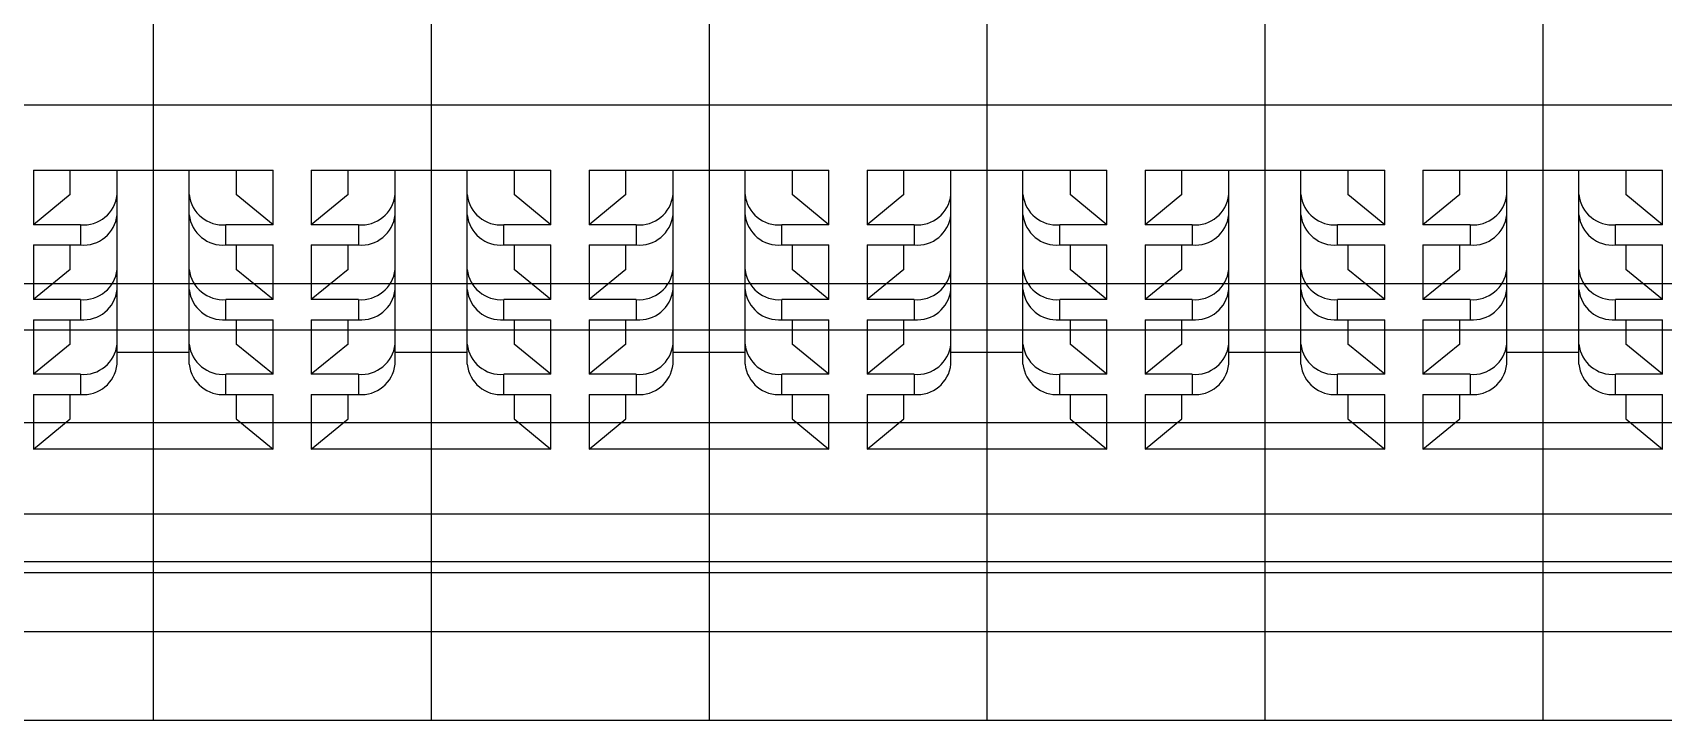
# Model space of a CAD drawing. Header units: inches. Extents: x 17 to 3130, y 15 to 659.
# Drawn here: x 2070.02 to 2105.22, y 378.82 to 393.66 of the extents above; entities that cross this region are included whole.
import ezdxf

# ---------------------------------------------------------------- set-up
doc = ezdxf.new("R2010")
doc.units = ezdxf.units.IN
doc.header["$MEASUREMENT"] = 0

msp = doc.modelspace()

# ---------------------------------------------------------------- linework, layer by layer
at = {"color": 240, "linetype": 'Continuous', "lineweight": 25, "true_color": 0xed1f24}
for p, q in [((2072.61962, 423.26917), (2072.61962, 378.81917)), ((2072.61962, 423.26917), (2072.61962, 378.81917)), ((2072.61962, 423.26917), (2072.61962, 378.81917)), ((2072.61962, 423.26917), (2072.61962, 378.81917)), ((2078.61962, 423.26917), (2078.61962, 378.81917)), ((2078.61962, 423.26917), (2078.61962, 378.81917)), ((2078.61962, 423.26917), (2078.61962, 378.81917)), ((2078.61962, 423.26917), (2078.61962, 378.81917)), ((2084.61962, 423.26917), (2084.61962, 378.81917)), ((2084.61962, 423.26917), (2084.61962, 378.81917)), ((2072.61962, 392.09317), (2066.61962, 392.09317)), ((2078.61962, 392.09317), (2072.61962, 392.09317)), ((2084.61962, 392.09317), (2078.61962, 392.09317)), ((2070.03237, 390.68849), (2072.61962, 390.68849)), ((2070.03237, 390.68849), (2070.03237, 389.51092)), ((2070.82612, 390.16278), (2070.82612, 390.68849)), ((2071.84212, 386.50327), (2071.84212, 390.68849)), ((2072.61962, 390.68849), (2075.20687, 390.68849)), ((2073.39712, 386.50327), (2073.39712, 390.68849)), ((2074.41312, 390.68849), (2074.41312, 390.16278)), ((2075.20687, 389.51092), (2075.20687, 390.68849)), ((2076.03237, 390.68849), (2078.61962, 390.68849)), ((2076.03237, 390.68849), (2076.03237, 389.51092)), ((2076.82612, 390.16278), (2076.82612, 390.68849)), ((2077.84212, 386.50327), (2077.84212, 390.68849)), ((2078.61962, 390.68849), (2081.20687, 390.68849)), ((2079.39712, 386.50327), (2079.39712, 390.68849)), ((2080.41312, 390.68849), (2080.41312, 390.16278)), ((2081.20687, 389.51092), (2081.20687, 390.68849)), ((2082.03237, 390.68849), (2084.61962, 390.68849)), ((2082.03237, 390.68849), (2082.03237, 389.51092)), ((2082.82612, 390.16278), (2082.82612, 390.68849)), ((2083.84212, 386.50327), (2083.84212, 390.68849)), ((2070.82612, 390.16278), (2070.03237, 389.51092)), ((2075.20687, 389.51092), (2074.41312, 390.16278)), ((2076.82612, 390.16278), (2076.03237, 389.51092)), ((2081.20687, 389.51092), (2080.41312, 390.16278)), ((2082.82612, 390.16278), (2082.03237, 389.51092)), ((2071.04837, 389.51092), (2070.03237, 389.51092)), ((2071.04837, 389.51092), (2071.04837, 389.07613)), ((2074.19087, 389.07613), (2074.19087, 389.51092)), ((2075.20687, 389.51092), (2074.19087, 389.51092)), ((2077.04837, 389.51092), (2076.03237, 389.51092)), ((2077.04837, 389.51092), (2077.04837, 389.07613)), ((2080.19087, 389.07613), (2080.19087, 389.51092)), ((2081.20687, 389.51092), (2080.19087, 389.51092)), ((2083.04837, 389.51092), (2082.03237, 389.51092)), ((2083.04837, 389.51092), (2083.04837, 389.07613)), ((2070.03237, 389.07613), (2071.04837, 389.07613)), ((2070.03237, 389.07613), (2070.03237, 387.89857)), ((2070.82612, 388.55042), (2070.82612, 389.07613)), ((2074.19087, 389.07613), (2075.20687, 389.07613)), ((2074.41312, 389.07613), (2074.41312, 388.55042)), ((2075.20687, 387.89857), (2075.20687, 389.07613)), ((2076.03237, 389.07613), (2077.04837, 389.07613)), ((2076.03237, 389.07613), (2076.03237, 387.89857)), ((2076.82612, 388.55042), (2076.82612, 389.07613)), ((2080.19087, 389.07613), (2081.20687, 389.07613)), ((2080.41312, 389.07613), (2080.41312, 388.55042)), ((2081.20687, 387.89857), (2081.20687, 389.07613)), ((2082.03237, 389.07613), (2083.04837, 389.07613)), ((2082.03237, 389.07613), (2082.03237, 387.89857)), ((2082.82612, 388.55042), (2082.82612, 389.07613)), ((2070.82612, 388.55042), (2070.03237, 387.89857)), ((2075.20687, 387.89857), (2074.41312, 388.55042)), ((2076.82612, 388.55042), (2076.03237, 387.89857)), ((2081.20687, 387.89857), (2080.41312, 388.55042)), ((2082.82612, 388.55042), (2082.03237, 387.89857)), ((2071.04837, 387.89857), (2070.03237, 387.89857)), ((2071.04837, 387.89857), (2071.04837, 387.46377)), ((2074.19087, 387.46377), (2074.19087, 387.89857)), ((2075.20687, 387.89857), (2074.19087, 387.89857)), ((2077.04837, 387.89857), (2076.03237, 387.89857)), ((2077.04837, 387.89857), (2077.04837, 387.46377)), ((2080.19087, 387.46377), (2080.19087, 387.89857)), ((2081.20687, 387.89857), (2080.19087, 387.89857)), ((2083.04837, 387.89857), (2082.03237, 387.89857)), ((2083.04837, 387.89857), (2083.04837, 387.46377)), ((2070.03237, 387.46377), (2071.04837, 387.46377)), ((2070.03237, 387.46377), (2070.03237, 386.28621)), ((2070.82612, 386.93806), (2070.82612, 387.46377)), ((2074.19087, 387.46377), (2075.20687, 387.46377)), ((2074.41312, 387.46377), (2074.41312, 386.93806)), ((2075.20687, 386.28621), (2075.20687, 387.46377)), ((2076.03237, 387.46377), (2077.04837, 387.46377)), ((2076.03237, 387.46377), (2076.03237, 386.28621)), ((2076.82612, 386.93806), (2076.82612, 387.46377)), ((2080.19087, 387.46377), (2081.20687, 387.46377)), ((2080.41312, 387.46377), (2080.41312, 386.93806)), ((2081.20687, 386.28621), (2081.20687, 387.46377)), ((2082.03237, 387.46377), (2083.04837, 387.46377)), ((2082.03237, 387.46377), (2082.03237, 386.28621)), ((2082.82612, 386.93806), (2082.82612, 387.46377)), ((2070.82612, 386.93806), (2070.03237, 386.28621)), ((2075.20687, 386.28621), (2074.41312, 386.93806)), ((2076.82612, 386.93806), (2076.03237, 386.28621)), ((2081.20687, 386.28621), (2080.41312, 386.93806)), ((2082.82612, 386.93806), (2082.03237, 386.28621)), ((2072.61962, 386.75978), (2071.84212, 386.75978)), ((2073.39712, 386.75978), (2072.61962, 386.75978)), ((2078.61962, 386.75978), (2077.84212, 386.75978)), ((2079.39712, 386.75978), (2078.61962, 386.75978)), ((2084.61962, 386.75978), (2083.84212, 386.75978)), ((2071.04837, 386.28621), (2070.03237, 386.28621)), ((2071.04837, 386.28621), (2071.04837, 385.85142)), ((2074.19087, 385.85142), (2074.19087, 386.28621)), ((2075.20687, 386.28621), (2074.19087, 386.28621)), ((2077.04837, 386.28621), (2076.03237, 386.28621)), ((2077.04837, 386.28621), (2077.04837, 385.85142)), ((2080.19087, 385.85142), (2080.19087, 386.28621)), ((2081.20687, 386.28621), (2080.19087, 386.28621)), ((2083.04837, 386.28621), (2082.03237, 386.28621)), ((2083.04837, 386.28621), (2083.04837, 385.85142)), ((2070.03237, 385.85142), (2071.04837, 385.85142)), ((2070.03237, 385.85142), (2070.03237, 384.67385)), ((2070.82612, 385.3257), (2070.82612, 385.85142)), ((2074.19087, 385.85142), (2075.20687, 385.85142)), ((2074.41312, 385.85142), (2074.41312, 385.3257)), ((2075.20687, 384.67385), (2075.20687, 385.85142)), ((2076.03237, 385.85142), (2077.04837, 385.85142)), ((2076.03237, 385.85142), (2076.03237, 384.67385)), ((2076.82612, 385.3257), (2076.82612, 385.85142)), ((2080.19087, 385.85142), (2081.20687, 385.85142)), ((2080.41312, 385.85142), (2080.41312, 385.3257)), ((2081.20687, 384.67385), (2081.20687, 385.85142)), ((2082.03237, 385.85142), (2083.04837, 385.85142)), ((2082.03237, 385.85142), (2082.03237, 384.67385)), ((2082.82612, 385.3257), (2082.82612, 385.85142)), ((2070.03237, 384.67385), (2070.82612, 385.3257)), ((2074.41312, 385.3257), (2075.20687, 384.67385)), ((2076.03237, 384.67385), (2076.82612, 385.3257)), ((2080.41312, 385.3257), (2081.20687, 384.67385)), ((2082.03237, 384.67385), (2082.82612, 385.3257)), ((2072.61962, 384.67385), (2070.03237, 384.67385)), ((2075.20687, 384.67385), (2072.61962, 384.67385)), ((2078.61962, 384.67385), (2076.03237, 384.67385)), ((2081.20687, 384.67385), (2078.61962, 384.67385)), ((2084.61962, 384.67385), (2082.03237, 384.67385)), ((2072.61962, 383.26917), (2066.61962, 383.26917)), ((2078.61962, 383.26917), (2072.61962, 383.26917)), ((2084.61962, 383.26917), (2078.61962, 383.26917)), ((2072.61962, 381.99917), (2066.61962, 381.99917)), ((2078.61962, 381.99917), (2072.61962, 381.99917)), ((2084.61962, 381.99917), (2078.61962, 381.99917)), ((2072.61962, 380.72917), (2066.61962, 380.72917)), ((2078.61962, 380.72917), (2072.61962, 380.72917)), ((2084.61962, 380.72917), (2078.61962, 380.72917)), ((2072.61962, 378.81917), (2066.61962, 378.81917)), ((2078.61962, 378.81917), (2072.61962, 378.81917)), ((2084.61962, 378.81917), (2078.61962, 378.81917))]:
    msp.add_line(p, q, dxfattribs=at)
at = {"color": 178, "linetype": 'Continuous', "lineweight": 25}
for p, q in [((2084.61962, 423.26917), (2084.61962, 378.81917)), ((2084.61962, 423.26917), (2084.61962, 378.81917)), ((2090.61962, 423.26917), (2090.61962, 378.81917)), ((2090.61962, 423.26917), (2090.61962, 378.81917)), ((2090.61962, 423.26917), (2090.61962, 378.81917)), ((2090.61962, 423.26917), (2090.61962, 378.81917)), ((2096.61962, 423.26917), (2096.61962, 378.81917)), ((2096.61962, 423.26917), (2096.61962, 378.81917)), ((2096.61962, 423.26917), (2096.61962, 378.81917)), ((2096.61962, 423.26917), (2096.61962, 378.81917)), ((2102.61962, 423.26917), (2102.61962, 378.81917)), ((2102.61962, 423.26917), (2102.61962, 378.81917)), ((2102.61962, 423.26917), (2102.61962, 378.81917)), ((2102.61962, 423.26917), (2102.61962, 378.81917)), ((2090.61962, 392.09317), (2084.61962, 392.09317)), ((2096.61962, 392.09317), (2090.61962, 392.09317)), ((2102.61962, 392.09317), (2096.61962, 392.09317)), ((2108.61962, 392.09317), (2102.61962, 392.09317)), ((2084.61962, 390.68849), (2087.20687, 390.68849)), ((2085.39712, 386.50327), (2085.39712, 390.68849)), ((2086.41312, 390.68849), (2086.41312, 390.16278)), ((2087.20687, 389.51092), (2087.20687, 390.68849)), ((2088.03237, 390.68849), (2090.61962, 390.68849)), ((2088.03237, 390.68849), (2088.03237, 389.51092)), ((2088.82612, 390.16278), (2088.82612, 390.68849)), ((2089.84212, 386.50327), (2089.84212, 390.68849)), ((2090.61962, 390.68849), (2093.20687, 390.68849)), ((2091.39712, 386.50327), (2091.39712, 390.68849)), ((2092.41312, 390.68849), (2092.41312, 390.16278)), ((2093.20687, 389.51092), (2093.20687, 390.68849)), ((2094.03237, 390.68849), (2096.61962, 390.68849)), ((2094.03237, 390.68849), (2094.03237, 389.51092)), ((2094.82612, 390.16278), (2094.82612, 390.68849)), ((2095.84212, 386.50327), (2095.84212, 390.68849)), ((2096.61962, 390.68849), (2099.20687, 390.68849)), ((2097.39712, 386.50327), (2097.39712, 390.68849)), ((2098.41312, 390.68849), (2098.41312, 390.16278)), ((2099.20687, 389.51092), (2099.20687, 390.68849)), ((2100.03237, 390.68849), (2102.61962, 390.68849)), ((2100.03237, 390.68849), (2100.03237, 389.51092)), ((2100.82612, 390.16278), (2100.82612, 390.68849)), ((2101.84212, 386.50327), (2101.84212, 390.68849)), ((2102.61962, 390.68849), (2105.20687, 390.68849)), ((2103.39712, 386.50327), (2103.39712, 390.68849)), ((2104.41312, 390.68849), (2104.41312, 390.16278)), ((2105.20687, 389.51092), (2105.20687, 390.68849)), ((2087.20687, 389.51092), (2086.41312, 390.16278)), ((2088.82612, 390.16278), (2088.03237, 389.51092)), ((2093.20687, 389.51092), (2092.41312, 390.16278)), ((2094.82612, 390.16278), (2094.03237, 389.51092)), ((2099.20687, 389.51092), (2098.41312, 390.16278)), ((2100.82612, 390.16278), (2100.03237, 389.51092)), ((2105.20687, 389.51092), (2104.41312, 390.16278)), ((2086.19087, 389.07613), (2086.19087, 389.51092)), ((2087.20687, 389.51092), (2086.19087, 389.51092)), ((2089.04837, 389.51092), (2088.03237, 389.51092)), ((2089.04837, 389.51092), (2089.04837, 389.07613)), ((2092.19087, 389.07613), (2092.19087, 389.51092)), ((2093.20687, 389.51092), (2092.19087, 389.51092)), ((2095.04837, 389.51092), (2094.03237, 389.51092)), ((2095.04837, 389.51092), (2095.04837, 389.07613)), ((2098.19087, 389.07613), (2098.19087, 389.51092)), ((2099.20687, 389.51092), (2098.19087, 389.51092)), ((2101.04837, 389.51092), (2100.03237, 389.51092)), ((2101.04837, 389.51092), (2101.04837, 389.07613)), ((2104.19087, 389.07613), (2104.19087, 389.51092)), ((2105.20687, 389.51092), (2104.19087, 389.51092)), ((2086.19087, 389.07613), (2087.20687, 389.07613)), ((2086.41312, 389.07613), (2086.41312, 388.55042)), ((2087.20687, 387.89857), (2087.20687, 389.07613)), ((2088.03237, 389.07613), (2089.04837, 389.07613)), ((2088.03237, 389.07613), (2088.03237, 387.89857)), ((2088.82612, 388.55042), (2088.82612, 389.07613)), ((2092.19087, 389.07613), (2093.20687, 389.07613)), ((2092.41312, 389.07613), (2092.41312, 388.55042)), ((2093.20687, 387.89857), (2093.20687, 389.07613)), ((2094.03237, 389.07613), (2095.04837, 389.07613)), ((2094.03237, 389.07613), (2094.03237, 387.89857)), ((2094.82612, 388.55042), (2094.82612, 389.07613)), ((2098.19087, 389.07613), (2099.20687, 389.07613)), ((2098.41312, 389.07613), (2098.41312, 388.55042)), ((2099.20687, 387.89857), (2099.20687, 389.07613)), ((2100.03237, 389.07613), (2101.04837, 389.07613)), ((2100.03237, 389.07613), (2100.03237, 387.89857)), ((2100.82612, 388.55042), (2100.82612, 389.07613)), ((2104.19087, 389.07613), (2105.20687, 389.07613)), ((2104.41312, 389.07613), (2104.41312, 388.55042)), ((2105.20687, 387.89857), (2105.20687, 389.07613)), ((2087.20687, 387.89857), (2086.41312, 388.55042)), ((2088.82612, 388.55042), (2088.03237, 387.89857)), ((2093.20687, 387.89857), (2092.41312, 388.55042)), ((2094.82612, 388.55042), (2094.03237, 387.89857)), ((2099.20687, 387.89857), (2098.41312, 388.55042)), ((2100.82612, 388.55042), (2100.03237, 387.89857)), ((2105.20687, 387.89857), (2104.41312, 388.55042)), ((2086.19087, 387.46377), (2086.19087, 387.89857)), ((2087.20687, 387.89857), (2086.19087, 387.89857)), ((2089.04837, 387.89857), (2088.03237, 387.89857)), ((2089.04837, 387.89857), (2089.04837, 387.46377)), ((2092.19087, 387.46377), (2092.19087, 387.89857)), ((2093.20687, 387.89857), (2092.19087, 387.89857)), ((2095.04837, 387.89857), (2094.03237, 387.89857)), ((2095.04837, 387.89857), (2095.04837, 387.46377)), ((2098.19087, 387.46377), (2098.19087, 387.89857)), ((2099.20687, 387.89857), (2098.19087, 387.89857)), ((2101.04837, 387.89857), (2100.03237, 387.89857)), ((2101.04837, 387.89857), (2101.04837, 387.46377)), ((2104.19087, 387.46377), (2104.19087, 387.89857)), ((2105.20687, 387.89857), (2104.19087, 387.89857)), ((2086.19087, 387.46377), (2087.20687, 387.46377)), ((2086.41312, 387.46377), (2086.41312, 386.93806)), ((2087.20687, 386.28621), (2087.20687, 387.46377)), ((2088.03237, 387.46377), (2089.04837, 387.46377)), ((2088.03237, 387.46377), (2088.03237, 386.28621)), ((2088.82612, 386.93806), (2088.82612, 387.46377)), ((2092.19087, 387.46377), (2093.20687, 387.46377)), ((2092.41312, 387.46377), (2092.41312, 386.93806)), ((2093.20687, 386.28621), (2093.20687, 387.46377)), ((2094.03237, 387.46377), (2095.04837, 387.46377)), ((2094.03237, 387.46377), (2094.03237, 386.28621)), ((2094.82612, 386.93806), (2094.82612, 387.46377)), ((2098.19087, 387.46377), (2099.20687, 387.46377)), ((2098.41312, 387.46377), (2098.41312, 386.93806)), ((2099.20687, 386.28621), (2099.20687, 387.46377)), ((2100.03237, 387.46377), (2101.04837, 387.46377)), ((2100.03237, 387.46377), (2100.03237, 386.28621)), ((2100.82612, 386.93806), (2100.82612, 387.46377)), ((2104.19087, 387.46377), (2105.20687, 387.46377)), ((2104.41312, 387.46377), (2104.41312, 386.93806)), ((2105.20687, 386.28621), (2105.20687, 387.46377)), ((2087.20687, 386.28621), (2086.41312, 386.93806)), ((2088.82612, 386.93806), (2088.03237, 386.28621)), ((2093.20687, 386.28621), (2092.41312, 386.93806)), ((2094.82612, 386.93806), (2094.03237, 386.28621)), ((2099.20687, 386.28621), (2098.41312, 386.93806)), ((2100.82612, 386.93806), (2100.03237, 386.28621)), ((2105.20687, 386.28621), (2104.41312, 386.93806)), ((2085.39712, 386.75978), (2084.61962, 386.75978)), ((2090.61962, 386.75978), (2089.84212, 386.75978)), ((2091.39712, 386.75978), (2090.61962, 386.75978)), ((2096.61962, 386.75978), (2095.84212, 386.75978)), ((2097.39712, 386.75978), (2096.61962, 386.75978)), ((2102.61962, 386.75978), (2101.84212, 386.75978)), ((2103.39712, 386.75978), (2102.61962, 386.75978)), ((2086.19087, 385.85142), (2086.19087, 386.28621)), ((2087.20687, 386.28621), (2086.19087, 386.28621)), ((2089.04837, 386.28621), (2088.03237, 386.28621)), ((2089.04837, 386.28621), (2089.04837, 385.85142)), ((2092.19087, 385.85142), (2092.19087, 386.28621)), ((2093.20687, 386.28621), (2092.19087, 386.28621)), ((2095.04837, 386.28621), (2094.03237, 386.28621)), ((2095.04837, 386.28621), (2095.04837, 385.85142)), ((2098.19087, 385.85142), (2098.19087, 386.28621)), ((2099.20687, 386.28621), (2098.19087, 386.28621)), ((2101.04837, 386.28621), (2100.03237, 386.28621)), ((2101.04837, 386.28621), (2101.04837, 385.85142)), ((2104.19087, 385.85142), (2104.19087, 386.28621)), ((2105.20687, 386.28621), (2104.19087, 386.28621)), ((2086.19087, 385.85142), (2087.20687, 385.85142)), ((2086.41312, 385.85142), (2086.41312, 385.3257)), ((2087.20687, 384.67385), (2087.20687, 385.85142)), ((2088.03237, 385.85142), (2089.04837, 385.85142)), ((2088.03237, 385.85142), (2088.03237, 384.67385)), ((2088.82612, 385.3257), (2088.82612, 385.85142)), ((2092.19087, 385.85142), (2093.20687, 385.85142)), ((2092.41312, 385.85142), (2092.41312, 385.3257)), ((2093.20687, 384.67385), (2093.20687, 385.85142)), ((2094.03237, 385.85142), (2095.04837, 385.85142)), ((2094.03237, 385.85142), (2094.03237, 384.67385)), ((2094.82612, 385.3257), (2094.82612, 385.85142)), ((2098.19087, 385.85142), (2099.20687, 385.85142)), ((2098.41312, 385.85142), (2098.41312, 385.3257)), ((2099.20687, 384.67385), (2099.20687, 385.85142)), ((2100.03237, 385.85142), (2101.04837, 385.85142)), ((2100.03237, 385.85142), (2100.03237, 384.67385)), ((2100.82612, 385.3257), (2100.82612, 385.85142)), ((2104.19087, 385.85142), (2105.20687, 385.85142)), ((2104.41312, 385.85142), (2104.41312, 385.3257)), ((2105.20687, 384.67385), (2105.20687, 385.85142)), ((2086.41312, 385.3257), (2087.20687, 384.67385)), ((2088.03237, 384.67385), (2088.82612, 385.3257)), ((2092.41312, 385.3257), (2093.20687, 384.67385)), ((2094.03237, 384.67385), (2094.82612, 385.3257)), ((2098.41312, 385.3257), (2099.20687, 384.67385)), ((2100.03237, 384.67385), (2100.82612, 385.3257)), ((2104.41312, 385.3257), (2105.20687, 384.67385)), ((2087.20687, 384.67385), (2084.61962, 384.67385)), ((2090.61962, 384.67385), (2088.03237, 384.67385)), ((2093.20687, 384.67385), (2090.61962, 384.67385)), ((2096.61962, 384.67385), (2094.03237, 384.67385)), ((2099.20687, 384.67385), (2096.61962, 384.67385)), ((2102.61962, 384.67385), (2100.03237, 384.67385)), ((2105.20687, 384.67385), (2102.61962, 384.67385)), ((2090.61962, 383.26917), (2084.61962, 383.26917)), ((2096.61962, 383.26917), (2090.61962, 383.26917)), ((2102.61962, 383.26917), (2096.61962, 383.26917)), ((2108.61962, 383.26917), (2102.61962, 383.26917)), ((2090.61962, 381.99917), (2084.61962, 381.99917)), ((2096.61962, 381.99917), (2090.61962, 381.99917)), ((2102.61962, 381.99917), (2096.61962, 381.99917)), ((2108.61962, 381.99917), (2102.61962, 381.99917)), ((2090.61962, 380.72917), (2084.61962, 380.72917)), ((2096.61962, 380.72917), (2090.61962, 380.72917)), ((2102.61962, 380.72917), (2096.61962, 380.72917)), ((2108.61962, 380.72917), (2102.61962, 380.72917)), ((2090.61962, 378.81917), (2084.61962, 378.81917)), ((2096.61962, 378.81917), (2090.61962, 378.81917)), ((2102.61962, 378.81917), (2096.61962, 378.81917)), ((2108.61962, 378.81917), (2102.61962, 378.81917))]:
    msp.add_line(p, q, dxfattribs=at)
at = {"color": 7, "linetype": 'Continuous', "lineweight": 25}
for p, q in [((1712.43008, 388.2441), (2212.43008, 388.2441)), ((1712.43008, 387.2441), (2212.43008, 387.2441)), ((1712.43008, 385.2441), (2212.43008, 385.2441)), ((1712.43008, 382.2441), (2212.43008, 382.2441))]:
    msp.add_line(p, q, dxfattribs=at)
at = {"color": 240, "linetype": 'Continuous', "lineweight": 25, "true_color": 0xed1f24}
for centre, start, end in [((2071.11298, 390.24145), 264.945957, 353.841908), ((2074.12627, 390.24145), 186.158092, 275.054043), ((2077.11298, 390.24145), 264.945957, 353.841908), ((2080.12627, 390.24145), 186.158092, 275.054043), ((2083.11298, 390.24145), 264.945957, 353.841908), ((2071.11298, 389.80665), 264.945957, 353.841908), ((2074.12627, 389.80665), 186.158092, 275.054043), ((2077.11298, 389.80665), 264.945957, 353.841908), ((2080.12627, 389.80665), 186.158092, 275.054043), ((2083.11298, 389.80665), 264.945957, 353.841908), ((2071.11298, 388.62909), 264.945957, 353.841908), ((2074.12627, 388.62909), 186.158092, 275.054043), ((2077.11298, 388.62909), 264.945957, 353.841908), ((2080.12627, 388.62909), 186.158092, 275.054043), ((2083.11298, 388.62909), 264.945957, 353.841908), ((2071.11298, 388.1943), 264.945957, 353.841908), ((2074.12627, 388.1943), 186.158092, 275.054043), ((2077.11298, 388.1943), 264.945957, 353.841908), ((2080.12627, 388.1943), 186.158092, 275.054043), ((2083.11298, 388.1943), 264.945957, 353.841908), ((2071.11298, 387.01673), 264.945957, 353.841908), ((2074.12627, 387.01673), 186.158092, 275.054043), ((2077.11298, 387.01673), 264.945957, 353.841908), ((2080.12627, 387.01673), 186.158092, 275.054043), ((2083.11298, 387.01673), 264.945957, 353.841908), ((2071.11298, 386.58194), 264.945957, 353.841908), ((2074.12627, 386.58194), 186.158092, 275.054043), ((2077.11298, 386.58194), 264.945957, 353.841908), ((2080.12627, 386.58194), 186.158092, 275.054043), ((2083.11298, 386.58194), 264.945957, 353.841908)]:
    msp.add_arc(centre, 0.73337, start, end, dxfattribs=at)
at = {"color": 178, "linetype": 'Continuous', "lineweight": 25}
for centre, start, end in [((2086.12627, 390.24145), 186.158092, 275.054043), ((2089.11298, 390.24145), 264.945957, 353.841908), ((2092.12627, 390.24145), 186.158092, 275.054043), ((2095.11298, 390.24145), 264.945957, 353.841908), ((2098.12627, 390.24145), 186.158092, 275.054043), ((2101.11298, 390.24145), 264.945957, 353.841908), ((2104.12627, 390.24145), 186.158092, 275.054043), ((2086.12627, 389.80665), 186.158092, 275.054043), ((2089.11298, 389.80665), 264.945957, 353.841908), ((2092.12627, 389.80665), 186.158092, 275.054043), ((2095.11298, 389.80665), 264.945957, 353.841908), ((2098.12627, 389.80665), 186.158092, 275.054043), ((2101.11298, 389.80665), 264.945957, 353.841908), ((2104.12627, 389.80665), 186.158092, 275.054043), ((2086.12627, 388.62909), 186.158092, 275.054043), ((2089.11298, 388.62909), 264.945957, 353.841908), ((2092.12627, 388.62909), 186.158092, 275.054043), ((2095.11298, 388.62909), 264.945957, 353.841908), ((2098.12627, 388.62909), 186.158092, 275.054043), ((2101.11298, 388.62909), 264.945957, 353.841908), ((2104.12627, 388.62909), 186.158092, 275.054043), ((2086.12627, 388.1943), 186.158092, 275.054043), ((2089.11298, 388.1943), 264.945957, 353.841908), ((2092.12627, 388.1943), 186.158092, 275.054043), ((2095.11298, 388.1943), 264.945957, 353.841908), ((2098.12627, 388.1943), 186.158092, 275.054043), ((2101.11298, 388.1943), 264.945957, 353.841908), ((2104.12627, 388.1943), 186.158092, 275.054043), ((2086.12627, 387.01673), 186.158092, 275.054043), ((2089.11298, 387.01673), 264.945957, 353.841908), ((2092.12627, 387.01673), 186.158092, 275.054043), ((2095.11298, 387.01673), 264.945957, 353.841908), ((2098.12627, 387.01673), 186.158092, 275.054043), ((2101.11298, 387.01673), 264.945957, 353.841908), ((2104.12627, 387.01673), 186.158092, 275.054043), ((2086.12627, 386.58194), 186.158092, 275.054043), ((2089.11298, 386.58194), 264.945957, 353.841908), ((2092.12627, 386.58194), 186.158092, 275.054043), ((2095.11298, 386.58194), 264.945957, 353.841908), ((2098.12627, 386.58194), 186.158092, 275.054043), ((2101.11298, 386.58194), 264.945957, 353.841908), ((2104.12627, 386.58194), 186.158092, 275.054043)]:
    msp.add_arc(centre, 0.73337, start, end, dxfattribs=at)

doc.saveas('drawing.dxf')
